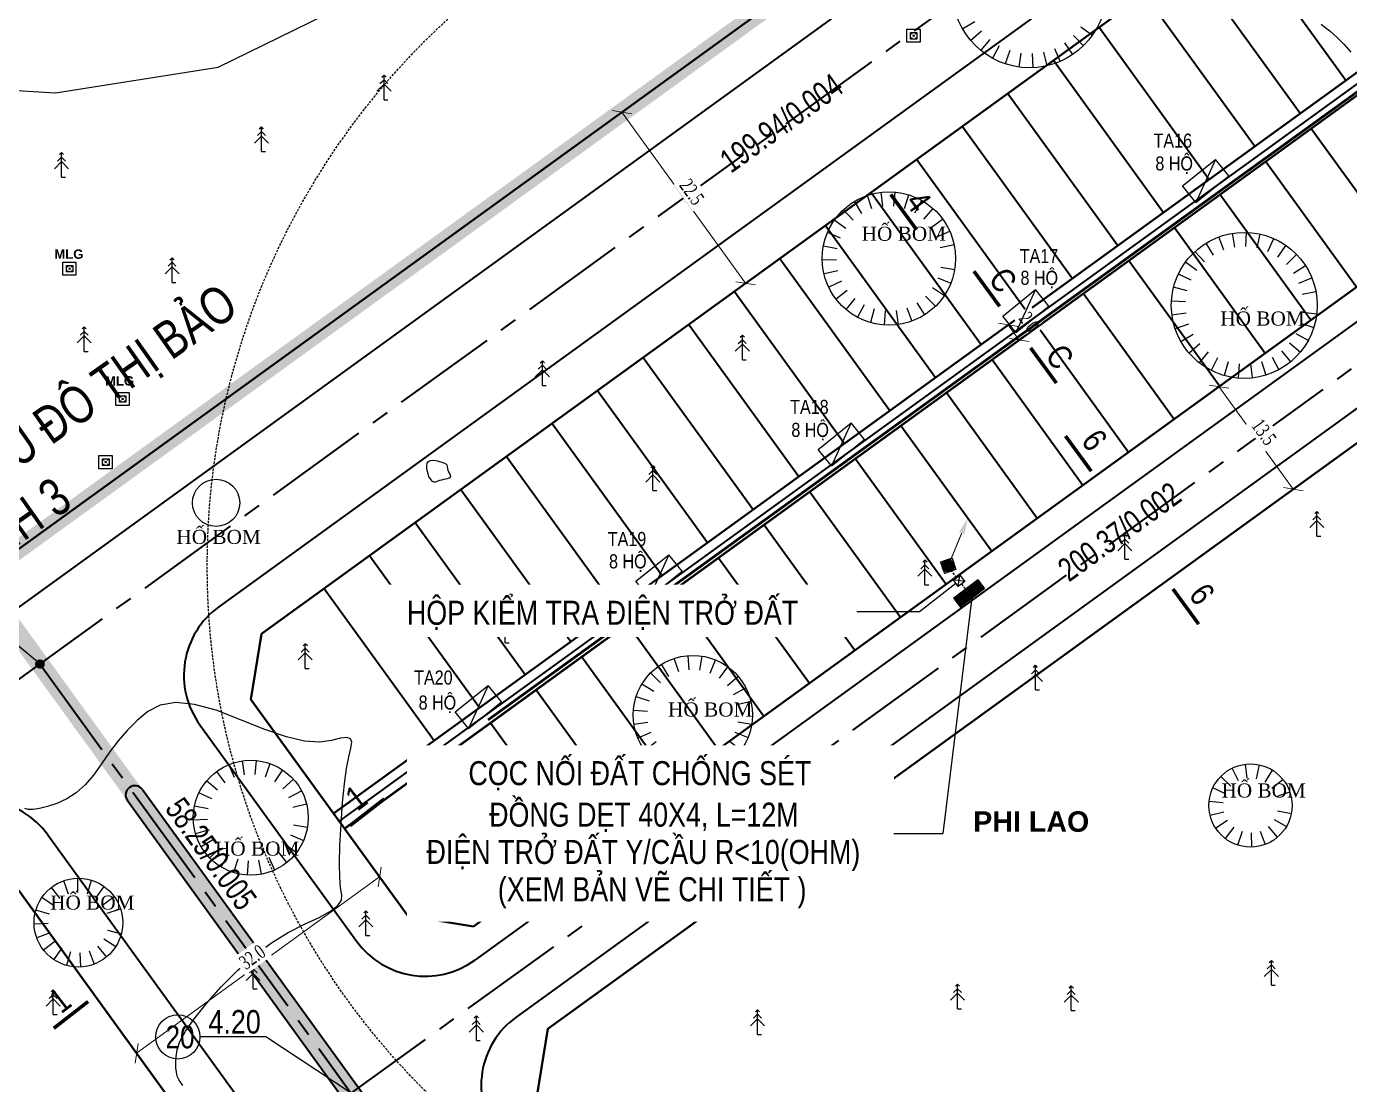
# Model space of a CAD drawing. Extents: x 22709 to 568895, y -41029 to 1932533.
# Drawn here: x 560573.4 to 560714.5, y 1930923.2 to 1931036 of the extents above; entities that cross this region are included whole.
import ezdxf
from ezdxf.enums import TextEntityAlignment as Align

# ---------------------------------------------------------------- set-up
doc = ezdxf.new("R2010")
doc.units = ezdxf.units.MI
doc.header["$MEASUREMENT"] = 0
doc.set_wipeout_variables(frame=1)
doc.header["$PDMODE"] = 1
for name, pattern in [('BORDER2', [0.875, 0.25, -0.125, 0.25, -0.125, 0, -0.125]), ('CENTER2', [1.125, 0.75, -0.125, 0.125, -0.125]), ('CONTINOUS', [0]), ('DASHED2', [0.375, 0.25, -0.125]), ('DASHEDX2', [1.5, 1, -0.5])]:
    doc.linetypes.add(name, pattern=pattern)
doc.layers.get('0').update_dxf_attribs({"color": 8, "linetype": 'CONTINUOUS'})
doc.layers.get('DEFPOINTS').update_dxf_attribs({"color": 8, "linetype": 'CONTINUOUS'})
for name, color, linetype, lineweight in [('1-chieu dai', 8, 'CONTINUOUS', 40), ('1-nghiktHC', 8, 'CONTINUOUS', 60), ('10-TIM', 8, 'CENTER2', 35), ('13-PLO', 8, 'CONTINUOUS', 35), ('4-LE TRONG', 8, 'CONTINUOUS', 40), ('7-LE NGOAI', 8, 'CONTINUOUS', 35), ('7-TEXT', 8, 'CONTINUOUS', 0), ('84- CX DAI PHAN CACH', 8, 'CONTINUOUS', 50), ('CHONG SET', 50, 'CONTINUOUS', 35), ('D-S-DÂY ĐIỆN 1.5', 200, 'DASHED2', 40), ('EC04', 8, 'CONTINUOUS', 53)]:
    doc.layers.add(name, color=color, linetype=linetype, lineweight=lineweight)
for name, color, linetype in [('1-chieurong', 8, 'CONTINUOUS'), ('1-cotTK', 8, 'CONTINUOUS'), ('1-RANH GIOI QH DX', 8, 'BORDER2'), ('1-toado', 8, 'CONTINUOUS'), ('CHU', 8, 'CONTINUOUS'), ('CHUDIEN', 8, 'CONTINUOUS'), ('DIA VAT 500', 8, 'CONTINUOUS'), ('DIA VAT.MOI', 8, 'CONTINUOUS'), ('DM CON', 8, 'CONTINUOUS'), ('ELEC - TEXT', 84, 'CONTINUOUS'), ('ELECTRICAL DEVICE', 140, 'CONTINUOUS'), ('ho', 8, 'CONTINUOUS'), ('ho bom', 8, 'CONTINUOUS'), ('lang mo', 8, 'CONTINUOUS'), ('LE DUONG.QH', 8, 'CONTINUOUS'), ('MATCAT', 8, 'CONTINUOUS'), ('moc lg .th', 8, 'CONTINUOUS'), ('PHI LAO', 8, 'CONTINUOUS'), ('Thietbidien', 8, 'CONTINUOUS')]:
    doc.layers.add(name, color=color, linetype=linetype)
doc.styles.add('Do doc', font='VHARIALN.TTF', dxfattribs={"width": 0.9, "oblique": 0.6})
doc.styles.add('HELV', font='VHHELS.TTF')
doc.styles.add('K1', font='VHARIALN.TTF', dxfattribs={"height": 250})
doc.styles.add('L1', font='vntimeh.shx', dxfattribs={"width": 0.7})
doc.styles.add('nha', font='VHARIALB.TTF', dxfattribs={"height": 1})
doc.styles.get("Standard").update_dxf_attribs({"font": 'vntimeh.shx'})
doc.styles.add('Tung', font='VHARIAL.TTF', dxfattribs={"width": 0.8})
doc.styles.add('VNARIAL', font='VHARIALN.TTF')
doc.linetypes.add('EN04M', pattern='A,4.505489,-0.889973,2.289537,[1,CHEO22.shx,S=0.898128,R=0,X=0,Y=0.012726],2.215951,-0.947487,["0.4KV",Standard,S=2,R=359.997854,X=0,Y=-0.812412],-8.615751,2.099566,[1,CHEO22.shx,S=0.898128,R=0,X=0,Y=-0.055311],2.405923,-0.889973', length=24.85965)
doc.dimstyles.new('chieu rong', dxfattribs={"dimtxt": 1.5, "dimasz": 1.5, "dimexe": 1, "dimexo": 1, "dimgap": 0.3, "dimtad": 1, "dimdec": 1, "dimzin": 0, "dimdsep": 46, "dimtxsty": 'L1', "dimblk": 'OBLIQUE', "dimcen": 1, "dimclrd": 37, "dimclre": 37, "dimclrt": 7, "dimadec": 0, "dimazin": 0, "dimtfac": 1, "dimtdec": 1, "dimtofl": 0, "dimtmove": 2, "dimatfit": 3, "dimldrblk": 'ARCHTICK', "dimfxl": 1, "dimtfill": 1, "dimtolj": 1, "dimtzin": 0, "dimlwd": 5, "dimlwe": 5, "dimarcsym": 0})
pattern_1 = [(172.01369021, (560029.2299472, 1941725.0068428), (-0.0002442242867, -0.00174076399404), [])]

# ---------------------------------------------------------------- blocks, each defined once
blk = doc.blocks.new('t')
at = {"layer": 'ho bom', "color": 250}
blk.add_line((0, 1.51), (0, 0), dxfattribs=at)
blk = doc.blocks.new('PL')
at = {"layer": 'PHI LAO', "color": 250, "linetype": 'Continuous'}
blk.add_line((569625.73, 1929989.67), (569626.15, 1929989.67), dxfattribs=at)
for points in [[(569625.51, 1929992.08), (569625.73, 1929992.3)], [(569625.95, 1929992.08), (569625.73, 1929992.3)], [(569625.73, 1929989.67), (569625.73, 1929992.3)], [(569624.98, 1929990.58), (569625.73, 1929991.33)], [(569625.3, 1929991.39), (569625.73, 1929991.81)], [(569626.15, 1929991.39), (569625.73, 1929991.81)], [(569626.48, 1929990.58), (569625.73, 1929991.33)]]:
    blk.add_lwpolyline(points, dxfattribs=at)
blk = doc.blocks.new('cvnfgj')
at = {"layer": '1-cotTK', "lineweight": -3}
h = blk.add_hatch(dxfattribs=at)
h.set_pattern_fill('ANSI31', scale=0.1, style=0)
h.set_pattern_definition([(45, (561075.492941, 1927460.097698), (-0.008838834765, 0.008838834765), [])])
edge = h.paths.add_edge_path()
edge.add_arc((568402.56, 1930175.79), 0.43, 0, 360)
at = {"layer": '1-cotTK', "color": 7, "lineweight": -3}
blk.add_circle((568402.56, 1930175.79, -28.47), 0.43, dxfattribs=at)
blk = doc.blocks.new('_Oblique')
at = {"color": 0, "linetype": 'ByBlock', "lineweight": -2}
blk.add_line((-0.5, -0.5), (0.5, 0.5), dxfattribs=at)
blk = doc.blocks.new('*D48')
at = {"layer": '1-chieurong', "color": 37, "lineweight": 5, "transparency": 16777216}
for p, q in [((568055.92, 1930984.81), (568057.13, 1930985.68)), ((568056.32, 1930985.09), (568064.23, 1930974.16)), ((568063.84, 1930973.87), (568065.04, 1930974.74))]:
    blk.add_line(p, q, dxfattribs=at)
at = {"layer": 'DEFPOINTS', "color": 0, "lineweight": -3, "transparency": 16777216}
for p in [(568055.11, 1930984.22), (568064.23, 1930974.16), (568063.03, 1930973.29)]:
    blk.add_point(p, dxfattribs=at)
at = {"layer": '1-chieurong', "color": 37, "lineweight": 5, "transparency": 16777216, "xscale": 1.5, "yscale": 1.5, "zscale": 1.5}
for p, rotation in [((568056.32, 1930985.09), 125.8961049637974), ((568064.23, 1930974.16), 305.8961049637974)]:
    blk.add_blockref('_Oblique', p, dxfattribs=dict(at, rotation=rotation))
at = {"layer": '1-chieurong', "color": 7, "lineweight": -3, "transparency": 16777216, "insert": (568061.12, 1930980.24), "char_height": 1.5, "attachment_point": 5, "rotation": 305.8961, "style": 'L1', "bg_fill": 3, "box_fill_scale": 1.25, "bg_fill_color": 9, "bg_fill_true_color": 13158600, "bg_fill_transparency": 0}
blk.add_mtext('\\A1;13.5', dxfattribs=at)
blk = doc.blocks.new('_ARCHTICK')
at = {"color": 0, "linetype": 'ByBlock', "const_width": 0.15}
blk.add_lwpolyline([(-0.5, -0.5), (0.5, 0.5)], dxfattribs=at)
blk = doc.blocks.new('*D68')
at = {"layer": '1-chieurong', "color": 37, "lineweight": 5, "transparency": 16777216}
for p, q in [((567964.94, 1930935.46), (567967.43, 1930932.04)), ((567940.93, 1930914.06), (567966.84, 1930932.85)), ((567939.03, 1930916.68), (567941.52, 1930913.25))]:
    blk.add_line(p, q, dxfattribs=at)
at = {"layer": 'DEFPOINTS', "color": 0, "lineweight": -3, "transparency": 16777216}
for p in [(567964.36, 1930936.27), (567966.84, 1930932.85), (567938.45, 1930917.49)]:
    blk.add_point(p, dxfattribs=at)
at = {"layer": '1-chieurong', "color": 37, "lineweight": 5, "transparency": 16777216, "xscale": 1.5, "yscale": 1.5, "zscale": 1.5}
for p, rotation in [((567966.84, 1930932.85), 35.94216199044673), ((567940.93, 1930914.06), 215.9421619904467)]:
    blk.add_blockref('_Oblique', p, dxfattribs=dict(at, rotation=rotation))
at = {"layer": '1-chieurong', "color": 7, "lineweight": -3, "transparency": 16777216, "insert": (567953.27, 1930924.3), "char_height": 1.5, "attachment_point": 5, "rotation": 35.9422, "style": 'L1', "bg_fill": 3, "box_fill_scale": 1.25, "bg_fill_color": 9, "bg_fill_true_color": 13158600, "bg_fill_transparency": 0}
blk.add_mtext('\\A1;32.0', dxfattribs=at)
blk = doc.blocks.new('*D106')
at = {"layer": '1-chieurong', "color": 37, "lineweight": 5, "transparency": 16777216}
for p, q in [((568034.66, 1930992.25), (568034.66, 1930992.25)), ((568033.85, 1930991.67), (568035.02, 1930990.05)), ((568035.83, 1930990.63), (568035.83, 1930990.63))]:
    blk.add_line(p, q, dxfattribs=at)
at = {"layer": '1-chieurong', "color": 7, "lineweight": -3, "transparency": 16777216, "insert": (568036.08, 1930991.96), "char_height": 1.5, "attachment_point": 5, "rotation": 305.8961, "style": 'L1', "bg_fill": 3, "box_fill_scale": 1.25, "bg_fill_color": 9, "bg_fill_true_color": 13158600, "bg_fill_transparency": 0}
blk.add_mtext('\\A1;2.0', dxfattribs=at)
at = {"layer": 'DEFPOINTS', "color": 0, "lineweight": -3, "transparency": 16777216}
for p in [(568033.85, 1930991.67), (568035.02, 1930990.05), (568035.02, 1930990.05)]:
    blk.add_point(p, dxfattribs=at)
at = {"layer": '1-chieurong', "color": 37, "lineweight": 5, "transparency": 16777216, "xscale": 1.5, "yscale": 1.5, "zscale": 1.5}
for p, rotation in [((568033.85, 1930991.67), 125.8961049619144), ((568035.02, 1930990.05), 305.8961049619144)]:
    blk.add_blockref('_Oblique', p, dxfattribs=dict(at, rotation=rotation))
blk = doc.blocks.new('*D107')
at = {"layer": '1-chieurong', "color": 37, "lineweight": 5, "transparency": 16777216}
for p, q in [((567991.86, 1931013.74), (567991.86, 1931013.74)), ((567992.67, 1931014.33), (568005.86, 1930996.1)), ((568005.05, 1930995.52), (568005.05, 1930995.52))]:
    blk.add_line(p, q, dxfattribs=at)
at = {"layer": 'DEFPOINTS', "color": 0, "lineweight": -3, "transparency": 16777216}
for p in [(567992.67, 1931014.33), (568005.86, 1930996.1), (568005.86, 1930996.1)]:
    blk.add_point(p, dxfattribs=at)
at = {"layer": '1-chieurong', "color": 37, "lineweight": 5, "transparency": 16777216, "xscale": 1.5, "yscale": 1.5, "zscale": 1.5}
for p, rotation in [((567992.67, 1931014.33), 125.8961049630031), ((568005.86, 1930996.1), 305.8961049630031)]:
    blk.add_blockref('_Oblique', p, dxfattribs=dict(at, rotation=rotation))
at = {"layer": '1-chieurong', "color": 7, "lineweight": -3, "transparency": 16777216, "insert": (568000.12, 1931005.83), "char_height": 1.5, "attachment_point": 5, "rotation": 305.8961, "style": 'L1', "bg_fill": 3, "box_fill_scale": 1.25, "bg_fill_color": 9, "bg_fill_true_color": 13158600, "bg_fill_transparency": 0}
blk.add_mtext('\\A1;22.5', dxfattribs=at)
blk = doc.blocks.new('Tu ha the')
at = {"color": 1, "linetype": 'CONTINOUS'}
blk.add_solid([(-1.5, -0.368), (1.5, 1.132), (-1.5, 1.132), (-1.5, -0.368)], dxfattribs=at)
at = {"layer": 'Thietbidien', "color": 1}
for p, q in [((-1.5, -0.368), (-1.5, 1.132)), ((-1.5, 1.132), (1.5, 1.132)), ((1.5, 1.132), (-1.5, -0.368)), ((1.5, -0.368), (1.5, 1.132)), ((-1.5, -0.368), (1.5, -0.368))]:
    blk.add_line(p, q, dxfattribs=at)
blk = doc.blocks.new('A$C5C0861BC')
at = {"layer": '1-nghiktHC', "color": 8, "lineweight": -3}
blk.add_line((-114.42, 208.35), (-116.04, 207.18), dxfattribs=at)
at = {"layer": '1-nghiktHC', "color": 8, "lineweight": -3, "const_width": 0.2, "flags": 128}
for points in [[(-126.06, 201.15), (12.21, 301.25)], [(-125.47, 200.34), (12.79, 300.44)], [(-126.06, 201.15), (-125.48, 200.35)]]:
    blk.add_lwpolyline(points, dxfattribs=at)
blk = doc.blocks.new('KIMTHUSET')
at = {"layer": 'ELECTRICAL DEVICE', "ltscale": 20}
blk.add_hatch(color=256, dxfattribs=at).paths.add_polyline_path([(-255372, 1086173, 1), (-256525, 1086173, 1)])
at = {"layer": 'ELECTRICAL DEVICE', "ltscale": 20, "const_width": 100}
blk.add_lwpolyline([(-253746, 1088711), (-255948, 1086173)], dxfattribs=at)
at = {"layer": 'ELECTRICAL DEVICE', "ltscale": 20}
for points in [[(-255948, 1086749), (-256525, 1086749), (-256525, 1086749), (-255948, 1086749)], [(-255948, 1086749), (-255372, 1086749), (-255372, 1086749), (-255948, 1086749)]]:
    blk.add_lwpolyline(points, close=True, dxfattribs=at)
for points in [[(-256525, 1086749), (-256525, 1085597)], [(-255372, 1085597), (-256525, 1085597)], [(-255372, 1086749), (-255372, 1085597)]]:
    blk.add_lwpolyline(points, dxfattribs=at)
blk.add_circle((-255948, 1086173), 576, dxfattribs=at)
blk.add_solid([(-253947, 1088886), (-252697, 1089920), (-253544, 1088537)], dxfattribs=at)
blk = doc.blocks.new('tmb')
at = {"layer": '84- CX DAI PHAN CACH', "lineweight": -3}
h = blk.add_hatch(dxfattribs=at)
h.set_pattern_fill('AR-SAND', color=256, scale=0.3, style=0)
h.set_pattern_definition([(37.5, (561075.49294, 1927460.0977), (-0.018898007, 0.57804713), [0, -0.456, 0, -0.51, 0, -0.4875]), (7.5, (561075.49294, 1927460.0977), (0.53093301, 0.84664382), [0, -0.246, 0, -0.411, 0, -0.1575]), (327.5, (561075.12394, 1927460.0977), (0.93424256, 0.001697716), [0, -0.15, 0, -0.54, 0, -0.705]), (317.5, (561075.12394, 1927460.0977), (0.90183798, 0.26330267), [0, -0.075, 0, -0.354, 0, -0.405])])
h.paths.add_polyline_path([(567973.405, 1930898.236), (567941.569, 1930942.147, 1), (567939.949, 1930940.973), (567971.785, 1930897.062), (568038.626, 1930804.867), (568074.257, 1930755.722, 1), (568075.876, 1930756.896), (568040.246, 1930806.041)])
at = {"layer": '1-cotTK', "lineweight": -3, "ltscale": 15, "flags": 128}
for points in [[(567930.625, 1930955.536), (567917.847, 1930966.139), (567910.805, 1930966.139)], [(567963.79, 1930909.794), (567954.722, 1930915.799), (567947.68, 1930915.799)]]:
    blk.add_lwpolyline(points, dxfattribs=at)
at = {"layer": '1-RANH GIOI QH DX', "linetype": 'DASHED2', "ltscale": 30, "const_width": 2}
blk.add_lwpolyline([(568411.678, 1930949.543), (568385.601, 1930982.494), (568352.821, 1931025.773), (568320.86, 1931069.918), (568234.454, 1931189.276), (567924.026, 1930964.64), (568247.697, 1930518.199), (568559.192, 1930762.669), (568544.947, 1930780.727), (568483.932, 1930858.072), (568469.374, 1930876.529)], close=True, dxfattribs=at)
at = {"layer": '1-toado'}
blk.add_circle((567945.323, 1930915.799), 2.357, dxfattribs=at)
at = {"layer": '10-TIM', "ltscale": 15, "extrusion": (-0.041472, 0.057309, 0.997495)}
for p, q in [((568265.331, 1931197.787), (567900.788, 1930933.94)), ((568231.426, 1931103.502), (567963.786, 1930909.79))]:
    blk.add_line(p, q, dxfattribs=at)
at = {"layer": '10-TIM', "ltscale": 15}
blk.add_line((567930.626, 1930955.536), (568276.416, 1930478.587), dxfattribs=at)
at = {"layer": '13-PLO', "flags": 128}
for points in [[(568058.124, 1931033.929), (568069.851, 1931017.728)], [(568053.264, 1931030.411), (568064.991, 1931014.21)], [(568048.403, 1931026.893), (568060.13, 1931010.692)], [(568043.543, 1931023.375), (568055.27, 1931007.174)], [(568038.682, 1931019.857), (568050.409, 1931003.656)], [(568033.822, 1931016.339), (568045.549, 1931000.138)], [(568028.961, 1931012.822), (568040.688, 1930996.62)], [(568066.164, 1931012.59), (568075.838, 1930999.224)], [(568024.101, 1931009.304), (568035.828, 1930993.102)], [(568061.303, 1931009.072), (568070.978, 1930995.706)], [(568019.24, 1931005.786), (568030.967, 1930989.585)], [(568056.443, 1931005.554), (568066.117, 1930992.188)], [(568014.38, 1931002.268), (568026.107, 1930986.067)], [(568051.582, 1931002.036), (568061.257, 1930988.67)], [(568009.519, 1930998.75), (568021.246, 1930982.549)], [(568046.722, 1930998.518), (568056.396, 1930985.152)], [(568004.659, 1930995.232), (568016.386, 1930979.031)], [(568041.861, 1930995), (568051.536, 1930981.634)], [(567999.799, 1930991.714), (568011.525, 1930975.513)], [(568037.001, 1930991.482), (568046.675, 1930978.116)], [(567994.938, 1930988.196), (568006.665, 1930971.995)], [(568032.14, 1930987.964), (568041.815, 1930974.598)], [(567990.078, 1930984.678), (568001.804, 1930968.477)], [(568027.28, 1930984.447), (568036.954, 1930971.081)], [(567985.217, 1930981.16), (567996.944, 1930964.959)], [(568022.419, 1930980.929), (568032.094, 1930967.563)], [(567980.357, 1930977.643), (567992.084, 1930961.441)], [(568017.559, 1930977.411), (568027.233, 1930964.045)], [(567975.496, 1930974.125), (567987.223, 1930957.923)], [(568012.698, 1930973.893), (568022.373, 1930960.527)], [(567970.636, 1930970.607), (567982.363, 1930954.406)], [(568007.838, 1930970.375), (568017.512, 1930957.009)], [(567965.775, 1930967.089), (567977.502, 1930950.888)], [(568002.977, 1930966.857), (568012.652, 1930953.491)], [(567960.915, 1930963.571), (567972.642, 1930947.37)], [(567998.117, 1930963.339), (568007.791, 1930949.973)], [(567998.117, 1930963.339), (568007.791, 1930949.973)], [(567993.256, 1930959.821), (568002.931, 1930946.455)], [(567988.396, 1930956.303), (567998.07, 1930942.937)], [(567983.535, 1930952.785), (567993.21, 1930939.419)], [(567978.675, 1930949.268), (567988.349, 1930935.902)], [(567973.814, 1930945.75), (567983.489, 1930932.384)]]:
    blk.add_lwpolyline(points, dxfattribs=at)
at = {"layer": '4-LE TRONG', "extrusion": (-0.041472, 0.057309, 0.997495)}
for p, q in [((568230.379, 1931186.378), (567894.192, 1930943.054)), ((568084.28, 1931052.86), (567954.241, 1930958.741))]:
    blk.add_line(p, q, dxfattribs=at)
at = {"layer": '4-LE TRONG'}
for p, q in [((568100.192, 1931039.688), (567961.93, 1930939.617)), ((568101.378, 1931038.077), (567963.102, 1930937.996)), ((567976.84, 1930927.571), (568107.114, 1931021.86)), ((568100.539, 1931000.436), (567998.535, 1930926.609)), ((567954.241, 1930958.741), (567953.126, 1930951.761)), ((567953.126, 1930951.761), (567969.854, 1930928.688)), ((567928.377, 1930931.38), (568062.217, 1930746.773)), ((567976.84, 1930927.571), (567969.854, 1930928.688)), ((567998.535, 1930926.609), (567984.764, 1930916.641)), ((567984.764, 1930916.641), (567983.648, 1930909.662))]:
    blk.add_line(p, q, dxfattribs=at)
at = {"layer": '7-LE NGOAI', "ltscale": 0.5, "extrusion": (-0.041472, 0.057309, 0.997495)}
for p, q in [((568235.741, 1931184.086), (567897.123, 1930939.003)), ((568081.375, 1931056.93), (567949.692, 1930961.621)), ((568108.832, 1931019.401), (567976.975, 1930923.965)), ((568090.713, 1930997.028), (567981.389, 1930917.902))]:
    blk.add_line(p, q, dxfattribs=at)
at = {"layer": '7-LE NGOAI', "ltscale": 0.5}
for p, q in [((567947.683, 1930949.047), (567964.411, 1930925.973)), ((567941.569, 1930942.147), (567973.405, 1930898.236)), ((567939.949, 1930940.973), (567971.785, 1930897.062))]:
    blk.add_line(p, q, dxfattribs=at)
at = {"layer": '7-LE NGOAI'}
blk.add_line((567931.473, 1930937.333), (568065.941, 1930751.86), dxfattribs=at)
at = {"layer": '7-LE NGOAI', "ltscale": 0.5}
for centre, radius, start, end in [((567954.969, 1930954.33), 9, 125.8961, 215.94216), ((567940.759, 1930941.56), 1, 35.94216, 215.94216), ((567971.698, 1930931.256), 9, 215.94216, 305.8961), ((567986.665, 1930910.611), 9, 125.8961, 215.94216)]:
    blk.add_arc(centre, radius, start, end, dxfattribs=at)
at = {"layer": '7-LE NGOAI'}
blk.add_arc((567924.186, 1930932.05), 9, 35.94216, 125.8961, dxfattribs=at)
at = {"layer": 'DIA VAT 500', "linetype": 'Continuous'}
for p, q in [((567938.721, 1930984.474), (567940.121, 1930984.474)), ((567938.721, 1930983.074), (567938.721, 1930984.474)), ((567939.095, 1930983.423), (567939.095, 1930984.123)), ((567939.095, 1930984.123), (567939.795, 1930984.123)), ((567939.795, 1930984.123), (567939.795, 1930983.423)), ((567940.121, 1930984.474), (567940.121, 1930983.074)), ((567940.121, 1930983.074), (567938.721, 1930983.074)), ((567939.795, 1930983.423), (567939.095, 1930983.423)), ((567936.916, 1930977.744), (567938.316, 1930977.744)), ((567936.916, 1930976.344), (567936.916, 1930977.744)), ((567937.29, 1930976.693), (567937.29, 1930977.393)), ((567937.29, 1930977.393), (567937.99, 1930977.393)), ((567937.99, 1930976.693), (567937.29, 1930976.693)), ((567937.99, 1930977.393), (567937.99, 1930976.693)), ((567938.316, 1930977.744), (567938.316, 1930976.344)), ((567938.316, 1930976.344), (567936.916, 1930976.344))]:
    blk.add_line(p, q, dxfattribs=at)
at = {"layer": 'DIA VAT 500', "linetype": 'ByBlock'}
for p, q in [((567939.095, 1930983.423), (567939.795, 1930984.123)), ((567939.095, 1930984.123), (567939.795, 1930983.423)), ((567937.29, 1930976.693), (567937.99, 1930977.393)), ((567937.29, 1930977.393), (567937.99, 1930976.693))]:
    blk.add_line(p, q, dxfattribs=at)
at = {"layer": 'DIA VAT.MOI', "linetype": 'Continuous'}
for p, q in [((567933.07, 1930998.352), (567934.47, 1930998.352)), ((567933.07, 1930996.952), (567933.07, 1930998.352)), ((567933.445, 1930997.302), (567933.445, 1930998.002)), ((567933.445, 1930998.002), (567934.145, 1930998.002)), ((567934.145, 1930998.002), (567934.145, 1930997.302)), ((567934.47, 1930998.352), (567934.47, 1930996.952)), ((567934.47, 1930996.952), (567933.07, 1930996.952)), ((567934.145, 1930997.302), (567933.445, 1930997.302))]:
    blk.add_line(p, q, dxfattribs=at)
at = {"layer": 'DIA VAT.MOI', "linetype": 'ByBlock'}
for p, q in [((567933.445, 1930997.302), (567934.145, 1930998.002)), ((567933.445, 1930998.002), (567934.145, 1930997.302))]:
    blk.add_line(p, q, dxfattribs=at)
at = {"layer": 'DM CON'}
for points, elevation in [([(567910.525, 1931017.705), (567932.294, 1931016.395), (567949.611, 1931019.123), (567962.633, 1931025.473)], 3.5), ([(568067.198, 1931023.699), (568067.74, 1931023.283), (568068.129, 1931022.995), (568068.499, 1931022.69), (568068.986, 1931022.223), (568069.613, 1931021.57), (568070.378, 1931020.73)], 3.5), ([(567945.854, 1930910.622), (567945.478, 1930911.173), (567945.27, 1930911.615), (567945.171, 1930912.032), (567945.123, 1930912.51), (567945.117, 1930913.064), (567945.156, 1930913.698), (567945.259, 1930914.425), (567945.552, 1930915.311), (567946.158, 1930916.422), (567947.099, 1930917.77), (567948.373, 1930919.351), (567949.958, 1930921.129), (567951.714, 1930922.907), (567953.501, 1930924.484), (567955.295, 1930925.825), (567957.085, 1930926.928), (567958.844, 1930927.805), (567960.401, 1930928.535), (567961.59, 1930929.198), (567962.381, 1930929.808), (567962.777, 1930930.374), (567962.809, 1930930.928), (567962.678, 1930931.664), (567962.582, 1930932.774), (567962.556, 1930934.29), (567962.604, 1930936.208), (567962.723, 1930938.473), (567962.892, 1930940.762), (567963.087, 1930942.751), (567963.304, 1930944.384), (567963.539, 1930945.655), (567963.77, 1930946.571), (567963.877, 1930947.189), (567963.739, 1930947.567), (567963.336, 1930947.716), (567962.663, 1930947.644), (567961.712, 1930947.392), (567960.452, 1930947.201), (567958.847, 1930947.309), (567956.894, 1930947.755), (567954.599, 1930948.537), (567952.013, 1930949.599), (567949.419, 1930950.608), (567947.104, 1930951.232), (567945.116, 1930951.414), (567943.46, 1930951.149), (567942.118, 1930950.463), (567940.979, 1930949.514), (567939.93, 1930948.461), (567938.952, 1930947.331), (567938.041, 1930946.132), (567937.186, 1930944.884), (567936.336, 1930943.693), (567935.439, 1930942.665), (567934.486, 1930941.819), (567933.48, 1930941.158), (567932.434, 1930940.675), (567931.442, 1930940.341), (567930.594, 1930940.125), (567929.906, 1930940.02), (567929.378, 1930940.023), (567929.003, 1930940.119)], 3)]:
    blk.add_lwpolyline(points, dxfattribs=dict(at, elevation=elevation))
at = {"layer": 'DM CON', "elevation": 3.5}
blk.add_lwpolyline([(567974.046, 1930976.5), (567974.068, 1930976.36), (567974.119, 1930976.201), (567974.198, 1930976.025), (567974.299, 1930975.835), (567974.374, 1930975.652), (567974.377, 1930975.498), (567974.3, 1930975.376), (567974.143, 1930975.287), (567973.914, 1930975.227), (567973.659, 1930975.181), (567973.424, 1930975.129), (567973.217, 1930975.07), (567973.039, 1930975.004), (567972.888, 1930974.935), (567972.752, 1930974.892), (567972.618, 1930974.905), (567972.485, 1930974.976), (567972.352, 1930975.107), (567972.221, 1930975.295), (567972.102, 1930975.525), (567972.006, 1930975.778), (567971.934, 1930976.054), (567971.888, 1930976.349), (567971.872, 1930976.656), (567971.915, 1930976.93), (567972.046, 1930977.123), (567972.269, 1930977.229), (567972.583, 1930977.248), (567972.974, 1930977.185), (567973.363, 1930977.078), (567973.672, 1930976.965), (567973.888, 1930976.851), (567974.009, 1930976.737), (567974.044, 1930976.623)], close=True, dxfattribs=at)
at = {"layer": 'ho bom'}
for centre, radius in [((568036.123, 1931027.26), 8.199), ((568021.13, 1930998.739), 7.11), ((568059.018, 1930993.747), 7.781), ((567949.405, 1930972.703), 2.517), ((568000.228, 1930950.088), 6.36), ((567953.098, 1930939.153), 6.127), ((568059.682, 1930940.454), 4.434), ((567934.728, 1930927.97), 4.726)]:
    blk.add_circle(centre, radius, dxfattribs=at)
at = {"layer": 'LE DUONG.QH'}
blk.add_line((567876.287, 1930930.109), (567976.003, 1931002.285), dxfattribs=at)
blk.add_line((567876.287, 1930930.109), (567976.003, 1931002.285), dxfattribs=at)
blk.add_line((567876.287, 1930930.109), (567976.003, 1931002.285), dxfattribs=at)
blk.add_line((567876.287, 1930930.109), (567976.003, 1931002.285), dxfattribs=at)
blk.add_line((567876.287, 1930930.109), (567976.003, 1931002.285), dxfattribs=at)
blk.add_lwpolyline([(567999.493, 1931019.287), (567984.105, 1931008.149)], dxfattribs=at)
at = {"layer": 'MATCAT', "const_width": 0.38}
for points in [[(568021.335, 1931005.559), (568024.079, 1931001.808)], [(568030.193, 1930997.388), (568032.938, 1930993.638)], [(568036.241, 1930989.216), (568038.986, 1930985.466)], [(568039.959, 1930979.827), (568042.703, 1930976.076)], [(568051.412, 1930963.525), (568054.156, 1930959.775)], [(567963.674, 1930938.305), (567967.343, 1930941.158)], [(567932.099, 1930916.715), (567935.767, 1930919.569)]]:
    blk.add_lwpolyline(points, dxfattribs=at)
at = {"layer": 'moc lg .th', "linetype": 'Continuous'}
for p, q in [((568023.052, 1931023.175), (568024.452, 1931023.175)), ((568023.052, 1931021.775), (568023.052, 1931023.175)), ((568024.452, 1931023.175), (568024.452, 1931021.775)), ((568024.452, 1931021.775), (568023.052, 1931021.775)), ((568023.426, 1931022.124), (568023.426, 1931022.824)), ((568023.426, 1931022.824), (568024.126, 1931022.824)), ((568024.126, 1931022.124), (568023.426, 1931022.124)), ((568024.126, 1931022.824), (568024.126, 1931022.124))]:
    blk.add_line(p, q, dxfattribs=at)
at = {"layer": 'moc lg .th', "linetype": 'ByBlock'}
for p, q in [((568023.426, 1931022.124), (568024.126, 1931022.824)), ((568023.426, 1931022.824), (568024.126, 1931022.124))]:
    blk.add_line(p, q, dxfattribs=at)
for p in [(-1658.424, 1025.982), (-1671.491, 1020.458), (-1692.812, 1017.73), (-1681.02, 1006.524), (-1690.391, 999.168), (-1620.223, 998.275), (-1641.544, 995.547), (-1629.752, 984.342), (-1558.982, 979.495), (-1579.434, 977.025), (-1600.755, 974.297), (-1645.494, 968.125), (-1666.815, 965.397), (-1588.963, 963.092), (-1655.023, 954.191), (-1639.05, 939.672), (-1660.371, 936.944), (-1672.363, 931.235, 3), (-1563.829, 931.651), (-1693.684, 928.506, 3), (-1597.276, 929.126), (-1585.151, 928.923), (-1648.579, 925.738), (-1618.598, 926.397)]:
    blk.add_blockref('PL', p)
at = {"layer": '1-cotTK', "lineweight": -3}
blk.add_blockref('cvnfgj', (-471.931, 779.738, 28.474), dxfattribs=at)
at = {"layer": 'CHUDIEN', "linetype": 'Continuous', "xscale": 1.499999998949281, "yscale": 1.499999998949281, "zscale": 1.499999998949281, "rotation": 38.78621151004605}
for p in [(568055.261, 1931006.556), (568016.414, 1930978.48), (567996.984, 1930964.438), (567977.715, 1930950.511)]:
    blk.add_blockref('Tu ha the', p, dxfattribs=at)
at = {"layer": 'ho'}
for p, rotation in [((568028.996, 1931023.206), 299.6374268104938), ((568042.834, 1931022.55), 54.9380115562655), ((568029.853, 1931021.977), 310.1192981510185), ((568030.918, 1931020.924), 320.6011694915432), ((568040.705, 1931020.461), 33.97426887521612), ((568041.865, 1931021.408), 44.45614021574081), ((568032.158, 1931020.083), 331.0830408320679), ((568033.53, 1931019.482), 341.5649121725926), ((568034.988, 1931019.14), 352.0467835131173), ((568036.484, 1931019.069), 2.528654853642046), ((568037.969, 1931019.272), 13.01052619416674), ((568039.391, 1931019.741), 23.49239753469142), ((568056.3, 1931001.038), 200.4476635726466), ((568057.747, 1931001.424), 189.402897215382), ((568059.241, 1931001.525), 178.3581308581173), ((568060.727, 1931001.339), 167.3133645008527), ((568062.15, 1931000.871), 156.268598143588), ((568053.757, 1930999.481), 222.537196287176), ((568054.953, 1931000.382), 211.4924299299114), ((568063.457, 1931000.139), 145.2238317863233), ((568064.599, 1930999.17), 134.1790654290587), ((568052.757, 1930998.367), 233.5819626444407), ((568065.534, 1930998), 123.134299071794), ((568051.987, 1930997.082), 244.6267290017054), ((568066.228, 1930996.673), 112.0895327145293), ((568051.479, 1930995.673), 255.67149535897), ((568066.656, 1930995.238), 101.0447663572646), ((568051.25, 1930994.193), 266.7162617162347), ((568051.308, 1930992.696), 277.7610280734994), ((568066.749, 1930992.857), 83.4325234324695), ((568051.652, 1930991.239), 288.8057944307641), ((568065.846, 1930990.015), 61.34299071794019), ((568066.435, 1930991.393), 72.3877570752048), ((568052.269, 1930989.874), 299.8505607880288), ((568053.136, 1930988.653), 310.8953271452934), ((568065.005, 1930988.776), 50.29822436067549), ((568054.221, 1930987.62), 321.9400935025581), ((568055.484, 1930986.815), 332.9848598598228), ((568062.696, 1930986.89), 28.2086916461461), ((568063.942, 1930987.722), 39.2534580034108), ((568056.877, 1930986.266), 344.0296262170874), ((568058.35, 1930985.994), 355.0743925743521), ((568059.848, 1930986.01), 6.119158931616786), ((568061.315, 1930986.312), 17.16392528888148), ((567996.894, 1930955.503), 211.6254542218527), ((567998.251, 1930956.132), 198.111514863869), ((567999.718, 1930956.427), 184.5975755058854), ((568001.214, 1930956.37), 171.0836361479017), ((568002.655, 1930955.966), 157.5696967899181), ((567995.72, 1930954.574), 225.1393935798363), ((568003.961, 1930955.236), 144.0557574319345), ((568005.061, 1930954.221), 130.5418180739509), ((567994.797, 1930953.396), 238.6533329378199), ((568005.893, 1930952.978), 117.0278787159672), ((567994.174, 1930952.035), 252.1672722958035), ((568006.412, 1930951.574), 103.5139393579836), ((567993.887, 1930950.567), 265.6812116537872), ((567993.95, 1930949.071), 279.1951510117708), ((568006.516, 1930949.133), 81.36242330757443), ((567994.362, 1930947.632), 292.7090903697544), ((567995.098, 1930946.33), 306.223029727738), ((568005.395, 1930946.38), 54.33454459160717), ((568006.118, 1930947.69), 67.84848394959084), ((567996.118, 1930945.235), 319.7369690857217), ((567997.366, 1930944.409), 333.2509084437053), ((568003.146, 1930944.437), 27.3066658756399), ((568004.386, 1930945.275), 40.82060523362349), ((567998.772, 1930943.897), 346.764847801689), ((568000.259, 1930943.728), 0.2787871596726266), ((568001.744, 1930943.911), 13.79272651765622)]:
    blk.add_blockref('t', p, dxfattribs=dict(at, rotation=rotation))
at = {"layer": 'lang mo'}
for p, rotation in [((568017.481, 1931004.841), 210.879698896986), ((568018.84, 1931005.47), 198.7917290072873), ((568020.3, 1931005.8), 186.7037591175887), ((568021.797, 1931005.818), 174.6157892278901), ((568023.264, 1931005.521), 162.5278193381915), ((568024.637, 1931004.924), 150.4398494484929), ((568016.284, 1931003.942), 222.9676687866845), ((568025.855, 1931004.052), 138.3518795587943), ((568015.302, 1931002.812), 235.0556386763831), ((568026.862, 1931002.945), 126.2639096690957), ((568014.578, 1931001.501), 247.1436085660817), ((568027.616, 1931001.651), 114.1759397793972), ((568014.145, 1931000.068), 259.2315784557803), ((568028.082, 1931000.228), 102.0879698896986), ((568014.022, 1930998.575), 271.3195483454789), ((568028.143, 1930997.572), 80.55112680125914), ((568014.214, 1930997.091), 283.4075182351774), ((568014.712, 1930995.679), 295.4954881248761), ((568027.743, 1930996.129), 68.46315691156063), ((568015.496, 1930994.403), 307.5834580145746), ((568027.05, 1930994.802), 56.37518702186201), ((568016.529, 1930993.319), 319.6714279042732), ((568017.766, 1930992.476), 331.7593977939718), ((568023.574, 1930992.063), 20.11127735276621), ((568024.918, 1930992.723), 32.19924724246482), ((568026.094, 1930993.65), 44.28721713216342), ((568019.152, 1930991.91), 343.8473676836704), ((568020.626, 1930991.647), 355.9353375733691), ((568022.122, 1930991.699), 8.023307463067608), ((567950.781, 1930944.825), 202.2208483389714), ((567952.225, 1930945.217), 188.1932422965999), ((567953.721, 1930945.248), 174.1656362542285), ((567955.18, 1930944.915), 160.1380302118571), ((567956.515, 1930944.239), 146.1104241694857), ((568057.718, 1930944.429), 206.2883975451895), ((568059.149, 1930944.856), 186.9069979543246), ((568060.64, 1930944.783), 167.5255983634596), ((568062.023, 1930944.22), 148.1441987725947), ((567948.386, 1930943.068), 230.2760604237143), ((567949.476, 1930944.094), 216.2484543813429), ((567957.646, 1930943.259), 132.0828181271143), ((568056.51, 1930943.552), 225.6697971360545), ((568063.14, 1930943.23), 128.7627991817298), ((567947.578, 1930941.809), 244.3036664660857), ((567958.505, 1930942.034), 118.0552120847428), ((568055.662, 1930942.324), 245.0511967269194), ((568063.865, 1930941.925), 109.3813995908649), ((567947.098, 1930940.392), 258.3312725084571), ((567959.043, 1930940.638), 104.0276060423714), ((568055.269, 1930940.884), 264.4325963177843), ((568064.033, 1930939.597), 78.86519263556849), ((567946.977, 1930938.901), 272.3588785508285), ((568055.376, 1930939.395), 283.8139959086492), ((568055.972, 1930938.026), 303.1953954995142), ((568063.502, 1930938.202), 59.48379304470359), ((567947.221, 1930937.424), 286.3864845931999), ((567958.724, 1930936.726), 66.66254501691434), ((567959.145, 1930938.162), 80.6901510592858), ((568056.988, 1930936.932), 322.5767950903791), ((568058.309, 1930936.237), 341.958194681244), ((568059.786, 1930936.021), 1.339594272108861), ((568061.251, 1930936.306), 20.72099386297376), ((568062.539, 1930937.062), 40.10239345383867), ((567947.815, 1930936.051), 300.4140906355713), ((567948.724, 1930934.863), 314.4416966779428), ((567957.968, 1930935.435), 52.63493897454289), ((567949.894, 1930933.931), 328.4693027203142), ((567951.256, 1930933.31), 342.4969087626857), ((567952.727, 1930933.037), 356.5245148050571), ((567954.22, 1930933.13), 10.55212084742852), ((567955.647, 1930933.581), 24.57972688979998), ((567956.921, 1930934.365), 38.60733293217143), ((567931.865, 1930931.73), 217.2921305427822), ((567933.181, 1930932.436), 199.1075404652419), ((567934.652, 1930932.696), 180.9229503877016), ((567936.131, 1930932.483), 162.7383603101612), ((567937.469, 1930931.82), 144.5537702326209), ((567930.834, 1930930.649), 235.4767206203225), ((567938.534, 1930930.773), 126.3691801550806), ((567930.193, 1930929.3), 253.6613106978628), ((567939.218, 1930929.445), 108.1845900775403), ((567930.004, 1930927.818), 271.8459007754031), ((567930.288, 1930926.351), 290.0304908529435), ((567931.015, 1930925.046), 308.2150809304838), ((567938.706, 1930925.418), 57.32262139572566), ((567939.304, 1930926.787), 75.50721147326604), ((567932.113, 1930924.034), 326.3996710080241), ((567933.472, 1930923.414), 344.5842610855645), ((567934.957, 1930923.249), 2.768851163104706), ((567936.418, 1930923.556), 20.95344124064508), ((567937.711, 1930924.304), 39.13803131818537)]:
    blk.add_blockref('t', p, dxfattribs=dict(at, rotation=rotation))
at = {"layer": '1-chieu dai', "lineweight": -3, "char_height": 2.5, "attachment_point": 5, "style": 'Do doc'}
for s, insert, rotation in [('\\A1;199.94/0.004', (568009.662, 1931013.163), 35.89282), ('\\A1;200.37/0.002', (568045.706, 1930969.613), 35.85567), ('\\A1;58.25/0.005', (567948.868, 1930935.314), 305.8961)]:
    blk.add_mtext(s, dxfattribs=dict(at, insert=insert, rotation=rotation))
at = {"layer": '1-cotTK', "style": 'K1'}
blk.add_text('4.20', height=2.5008, dxfattribs=at).set_placement((567948.593, 1930916.155, 28.474))
at = {"layer": '1-toado', "style": 'K1'}
blk.add_text('20', height=2.4307, dxfattribs=at).set_placement((567944.016, 1930914.579, 27.677))
at = {"layer": '7-TEXT', "insert": (567916.683, 1930973.021), "char_height": 4, "width": 43.01647, "attachment_point": 1, "rotation": 35.1839, "style": 'HELV'}
blk.add_mtext('{\\W0.8;§I khu §¤ THÞ B¶O NINH 3}', dxfattribs=at)
at = {"layer": 'CHU', "linetype": 'Continuous', "style": 'nha'}
blk.add_text('PHI LAO', height=2.184, dxfattribs=at).set_placement((568030.117, 1930937.653))
at = {"layer": 'DIA VAT.MOI'}
for p in [(568018.229, 1931000.629), (568056.462, 1930991.595), (567945.171, 1930968.326), (567997.587, 1930949.933), (568056.583, 1930941.305), (567949.284, 1930935.112), (567931.712, 1930929.36)]:
    blk.add_text('hè bom', height=1.5, dxfattribs=at).set_placement(p)
at = {"layer": 'DIA VAT.MOI', "linetype": 'Continuous', "style": 'nha'}
blk.add_text('mlg', height=1, dxfattribs=at).set_placement((567932.16, 1930998.709))
at = {"layer": 'MATCAT', "style": 'VNARIAL'}
for s, p in [('ta16', (568049.341, 1931010.549, -0.396)), ('8 hé', (568049.54, 1931008.12, -0.396)), ('ta17', (568035.075, 1930998.252, -0.396)), ('8 hé', (568035.16, 1930995.932, -0.396)), ('ta18', (568010.6, 1930982.172, -0.396)), ('8 hé', (568010.73, 1930979.726, -0.396)), ('ta19', (567991.159, 1930968.1, -0.396)), ('8 hé', (567991.297, 1930965.719, -0.396)), ('ta20', (567970.511, 1930953.34, -0.396)), ('8 hé', (567970.995, 1930950.678, -0.396))]:
    blk.add_text(s, height=1.5, dxfattribs=at).set_placement(p)
at = {"layer": 'MATCAT', "style": 'K1'}
for s, rotation, p in [('4', 305.85053, (568022.785, 1931004.724)), ('c', 305.85053, (568031.644, 1930996.554)), ('c', 305.85053, (568037.692, 1930988.382)), ('6', 305.85053, (568041.542, 1930979.303)), ('6', 305.85053, (568053.006, 1930962.896)), ('1', 37.52903, (567964.466, 1930939.78)), ('1', 37.52903, (567932.89, 1930918.19))]:
    blk.add_text(s, height=2.56, rotation=rotation, dxfattribs=at).set_placement(p)
at = {"layer": 'moc lg .th', "linetype": 'Continuous', "style": 'nha'}
blk.add_text('mlg', height=1, dxfattribs=at).set_placement((567937.561, 1930985.198))
at = {"layer": '1-chieurong', "lineweight": -3}
for p1, p2, distance, picture, middle in [((567992.669, 1931014.329), (568005.861, 1930996.102), 0, '*D107', (568000.115, 1931005.831)), ((568055.11, 1930984.221), (568063.026, 1930973.285), 1.489, '*D48', (568061.125, 1930980.242)), ((567938.448, 1930917.49), (567964.355, 1930936.273), -4.233, '*D68', (567953.27, 1930924.304))]:
    dim = blk.add_aligned_dim(p1=p1, p2=p2, distance=distance, dimstyle='chieu rong', dxfattribs=at)
    dim.commit()
    dim.dimension.update_dxf_attribs({"geometry": picture, "text_midpoint": middle})
dim = blk.add_linear_dim(base=(568035.018, 1930990.048), p1=(568033.846, 1930991.668), p2=(568035.018, 1930990.048), angle=305.8961, dimstyle='chieu rong', dxfattribs=at)
dim.commit()
dim.dimension.update_dxf_attribs({"geometry": '*D106', "text_midpoint": (568036.077, 1930991.959), "dimtype": 129})
at = {"layer": 'EC04', "linetype": 'EN04M', "ltscale": 0.5, "flags": 128}
blk.add_lwpolyline([(567978.416, 1930949.578), (568101.763, 1931038.686), (568108.687, 1931029.048), (568107.683, 1931021.613), (568091.898, 1931009.983), (568183.666, 1930885.245)], dxfattribs=at)
at = {"lineweight": -3}
blk.add_blockref('A$C5C0861BC', (568088.602, 1930737.64), dxfattribs=at)
at = {"layer": 'CHUDIEN', "linetype": 'Continuous', "xscale": 1.499999998949281, "yscale": 1.499999998949281, "zscale": 1.499999998949281, "rotation": 38.78621151004605}
blk.add_blockref('Tu ha the', (568036.086, 1930992.698), dxfattribs=at)

msp = doc.modelspace()

# ---------------------------------------------------------------- block references
at = {"layer": 'D-S-DÂY ĐIỆN 1.5', "lineweight": -3}
msp.add_blockref('tmb', (-7355.76, 12.5), dxfattribs=at)

# ---------------------------------------------------------------- next in the draw order: hatches: boundary and pattern name
at = {"layer": 'CHONG SET', "ltscale": 1000}
h = msp.add_hatch(dxfattribs=at)
h.set_pattern_fill('ANSI31', color=50, scale=0.014063, angle=-232.9863, style=0)
h.set_pattern_definition(pattern_1)
h.paths.add_polyline_path([(560675.51, 1930976.07), (560674.84, 1930976.95), (560672.33, 1930975.05), (560672.99, 1930974.17)])
h = msp.add_hatch(dxfattribs=at)
h.set_pattern_fill('ANSI31', color=50, scale=0.014063, angle=-232.9863, style=0)
h.set_pattern_definition(pattern_1)
edge = h.paths.add_edge_path()
edge.add_line((560675.51, 1930976.07), (560672.33, 1930975.05))
edge.add_line((560672.33, 1930975.05), (560674.84, 1930976.95))
edge.add_line((560674.84, 1930976.95), (560672.99, 1930974.17))

# ---------------------------------------------------------------- next in the draw order: linework, layer by layer
at = {"layer": 'CHONG SET', "color": 50, "ltscale": 1000}
msp.add_lwpolyline([(560675.51, 1930976.07), (560674.84, 1930976.95), (560672.33, 1930975.05), (560672.99, 1930974.17)], close=True, dxfattribs=at)
msp.add_lwpolyline([(560675.51, 1930976.07), (560672.33, 1930975.05), (560674.84, 1930976.95), (560672.99, 1930974.17)], dxfattribs=at)
at = {"layer": 'D-S-DÂY ĐIỆN 1.5', "lineweight": -3, "flags": 128}
for points in [[(560672.59, 1930977.24), (560671.7, 1930978.49)], [(560673.11, 1930976.56), (560674.27, 1930975.08)]]:
    msp.add_lwpolyline(points, dxfattribs=at)
at = {"layer": 'D-S-DÂY ĐIỆN 1.5', "lineweight": -3}
for centre in [(560671.7, 1930978.49), (560773.71, 1930854.1)]:
    msp.add_circle(centre, 79, dxfattribs=at)
at = {"layer": 'ELECTRICAL DEVICE', "linetype": 'ByBlock', "ltscale": 500}
msp.add_lwpolyline([(560672.24, 1930976.99), (560672.93, 1930977.51), (560673.45, 1930976.82), (560672.76, 1930976.3)], close=True, dxfattribs=at)
at = {"layer": 'ELECTRICAL DEVICE', "ltscale": 500}
for points in [[(560673.45, 1930976.82), (560672.24, 1930976.99)], [(560672.76, 1930976.3), (560672.93, 1930977.51)]]:
    msp.add_lwpolyline(points, dxfattribs=at)

# ---------------------------------------------------------------- next in the draw order: block references
at = {"layer": 'ELECTRICAL DEVICE', "linetype": 'DASHEDX2', "xscale": 0.00112, "yscale": 0.00112, "zscale": 0.00112, "rotation": 18.47965115703153}
msp.add_blockref('KIMTHUSET', (561329.17, 1929915.57), dxfattribs=at)

# ---------------------------------------------------------------- next in the draw order: wipeouts: each hides what was drawn before it
for points in [[(560610.02, 1930976.49), (560661.94, 1930976.49), (560661.94, 1930970.9), (560610.02, 1930970.9)], [(560665.9, 1930959.36), (560613.98, 1930959.36), (560613.98, 1930940.59), (560665.9, 1930940.59)]]:
    msp.add_wipeout(points).dxf.layer = 'ELEC - TEXT'

# ---------------------------------------------------------------- next in the draw order: linework, layer by layer
at = {"layer": 'ELEC - TEXT', "flags": 128}
for points in [[(560661.94, 1930973.61), (560668.63, 1930973.61), (560672.5, 1930976.65)], [(560665.9, 1930949.98), (560671.15, 1930949.98), (560674.25, 1930975.11)]]:
    msp.add_lwpolyline(points, dxfattribs=at)

# ---------------------------------------------------------------- next in the draw order: texts
at = {"layer": 'ELEC - TEXT', "style": 'Tung', "width": 0.8}
for s, p in [('hép kiÓm tra ®iÖn trë ®Êt', (560634.84, 1930973.49, 3.21)), ('cäc nèi ®Êt chèng sÐt', (560638.82, 1930956.4, 3.21)), ('§åNG DÑT 40X4, L=12M', (560639.25, 1930951.98, 3.21)), ('®iÖn trë ®Êt y/cÇu r<10(ohm)', (560639.2, 1930948.01, 3.21)), ('(xem B¶N VÏ chi tiÕt )', (560640.13, 1930944.03, 3.21))]:
    msp.add_text(s, height=2.56, dxfattribs=at).set_placement(p, align=Align.MIDDLE_CENTER)

doc.saveas('drawing.dxf')
